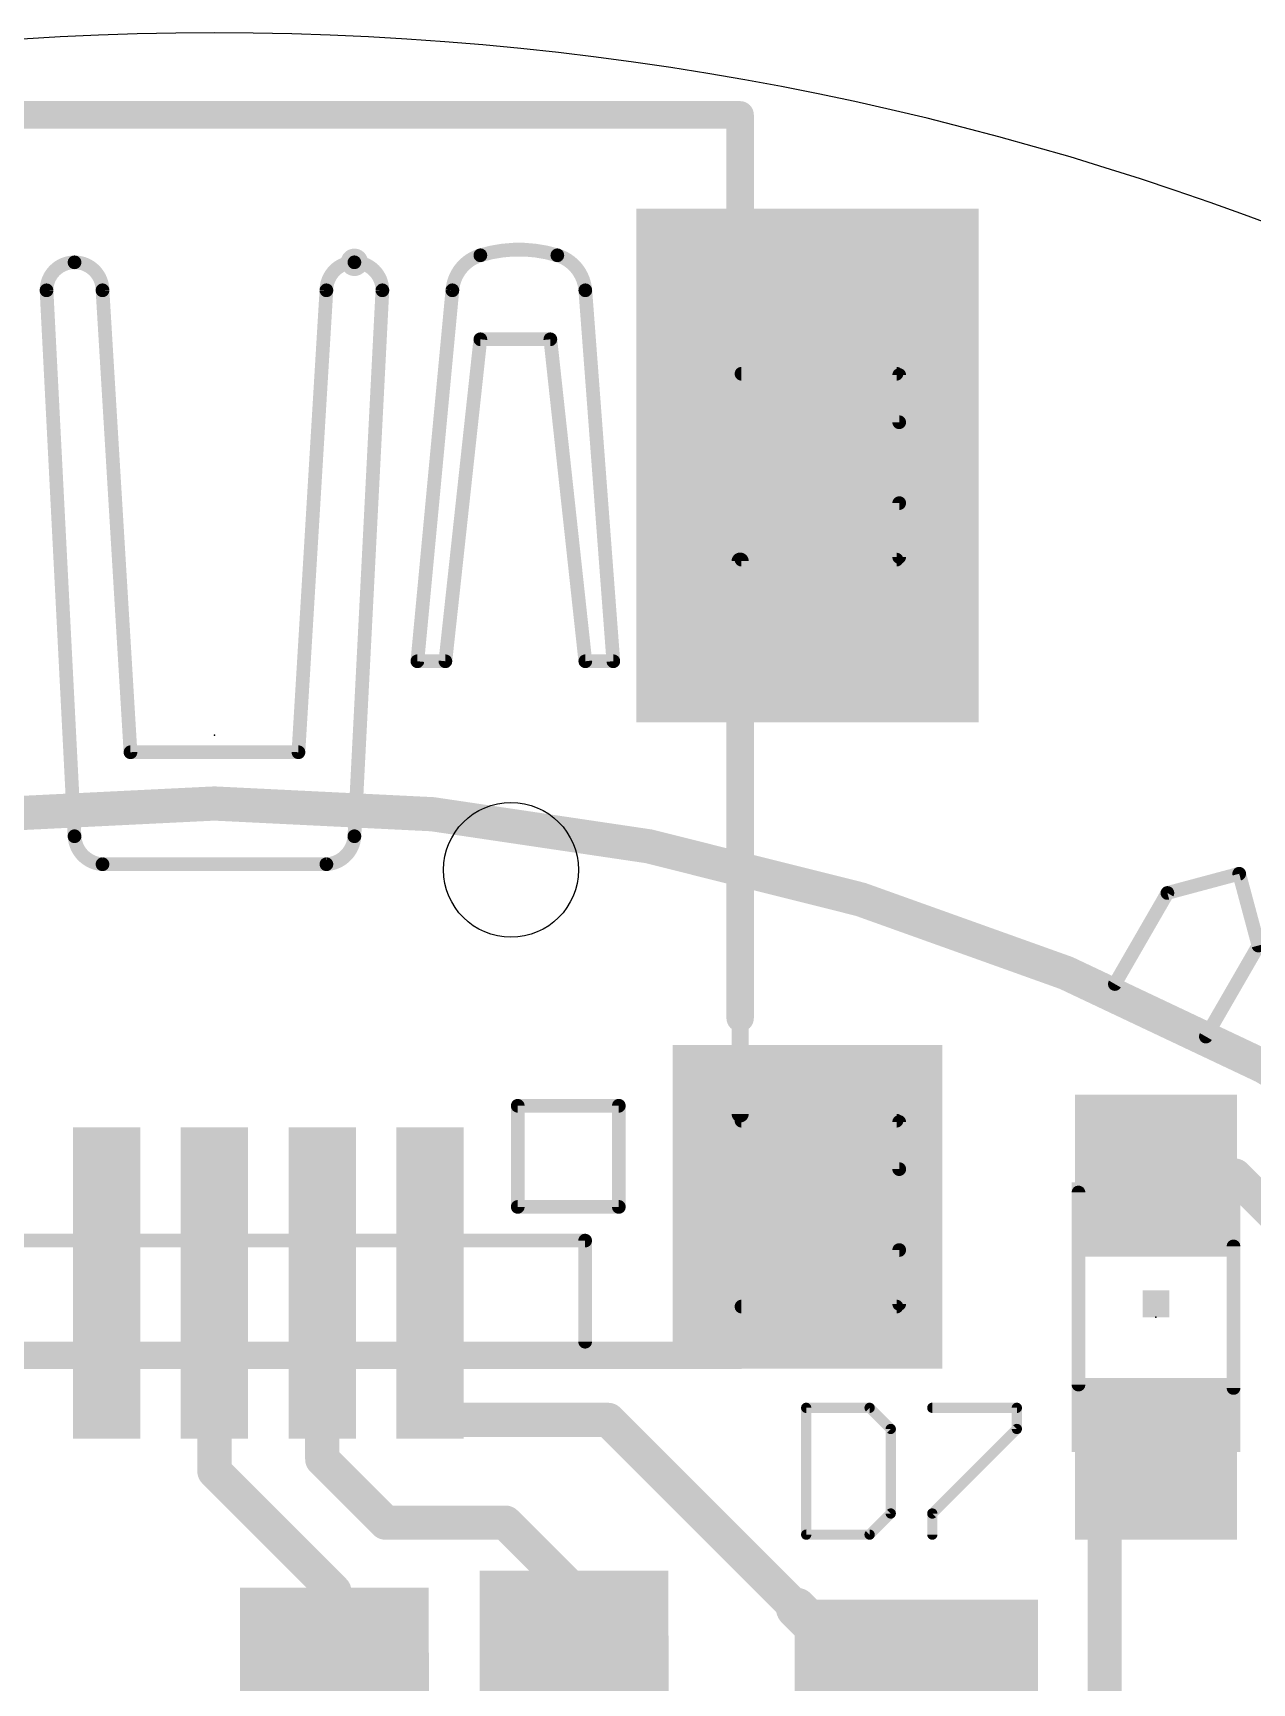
# Model space of a CAD drawing. Extents: x -22.4 to 22.3, y -22.2 to 22.2.
# Drawn here: x -1.35 to 7.7, y 9.99 to 22.23 of the extents above; entities that cross this region are included whole.
import ezdxf

# ---------------------------------------------------------------- set-up
doc = ezdxf.new("R2010")
doc.units = 0
for name, color, linetype in [('1', 12, 'CONTINUOUS'), ('16', 132, 'CONTINUOUS'), ('20', 53, 'CONTINUOUS'), ('21', 53, 'CONTINUOUS'), ('23', 53, 'CONTINUOUS'), ('51', 53, 'CONTINUOUS')]:
    doc.layers.add(name, color=color, linetype=linetype)

# ---------------------------------------------------------------- blocks, each defined once
blk = doc.blocks.new('RECT')
blk.add_solid([(-0.5, -0.5), (0.5, -0.5), (-0.5, 0.5), (0.5, 0.5)])

msp = doc.modelspace()

# ---------------------------------------------------------------- linework, layer by layer
at = {"layer": '1'}
for points, const_width in [([(0, 16.51, 0.4142), (-16.51, 0)], 0.254), ([(16.51, 0, 0.4142), (0, 16.51)], 0.254), ([(0, 16.5735, 1), (0, 16.4465)], 0.127), ([(0, 16.4465, 1), (0, 16.5735)], 0.127), ([(6.985, 13.8135, 1), (6.985, 13.6865)], 0.127), ([(7.6149, 13.7949, 1), (7.5251, 13.7051)], 0.127), ([(7.57, 13.6865, 1), (7.57, 13.8135)], 0.127), ([(0.0635, 12.954, 1), (-0.0635, 12.954)], 0.127), ([(0.8635, 12.954, 1), (0.7365, 12.954)], 0.127), ([(1.6635, 12.954, 1), (1.5365, 12.954)], 0.127), ([(1.6, 12.0015, 1), (1.6, 11.8745)], 0.127), ([(1.5365, 11.938, 1), (1.6635, 11.938)], 0.127), ([(2.9659, 11.9829, 1), (2.8761, 11.8931)], 0.127), ([(2.921, 11.8745, 1), (2.921, 12.0015)], 0.127), ([(0.8449, 11.6909, 1), (0.7551, 11.6011)], 0.127), ([(6.9404, 11.7516, 1), (6.9404, 11.5484)], 0.2032), ([(7.0299, 11.6051, 1), (6.9401, 11.6949)], 0.127), ([(6.985, 11.5484, 1), (6.985, 11.7516)], 0.2032), ([(0.0449, 11.6019, 1), (-0.0449, 11.5121)], 0.127), ([(0.7365, 11.646, 1), (0.8635, 11.646)], 0.127), ([(-0.0635, 11.557, 1), (0.0635, 11.557)], 0.127), ([(6.6675, 11.269, 1), (6.5405, 11.269)], 0.127), ([(1.27, 11.2395, 1), (1.27, 11.1125)], 0.127), ([(1.2251, 11.1311, 1), (1.3149, 11.2209)], 0.127), ([(2.2039, 11.2209, 1), (2.1141, 11.1311)], 0.127), ([(2.159, 11.1125, 1), (2.159, 11.2395)], 0.127), ([(6.5591, 11.3139, 1), (6.6489, 11.2241)], 0.127), ([(0.9525, 10.668, 1), (0.8255, 10.668)], 0.127), ([(0.8441, 10.6231, 1), (0.9339, 10.7129)], 0.127), ([(2.7305, 10.668, 1), (2.6035, 10.668)], 0.127), ([(2.6221, 10.6231, 1), (2.7119, 10.7129)], 0.127), ([(4.3719, 10.5949, 1), (4.2641, 10.4871)], 0.1524), ([(4.2731, 10.4961, 1), (4.3629, 10.5859)], 0.127), ([(2.7305, 10.287, 1), (2.6035, 10.287)], 0.127), ([(2.6035, 10.271, 1), (2.7305, 10.271)], 0.127), ([(2.6035, 10.271, 1), (2.7305, 10.271)], 0.127), ([(0.8255, 10.144, 1), (0.9525, 10.144)], 0.127)]:
    msp.add_lwpolyline(points, format="xyb", dxfattribs=dict(at, const_width=const_width))
for points, const_width in [([(7.57, 13.75), (6.985, 13.75)], 0.254), ([(7.57, 13.75), (8.636, 12.684)], 0.254), ([(0, 11.557), (0, 12.954)], 0.254), ([(0.8, 11.646), (0.8, 12.954)], 0.254), ([(1.6, 11.938), (1.6, 12.954)], 0.254), ([(1.6, 11.938), (2.921, 11.938)], 0.254), ([(2.921, 11.938), (4.318, 10.541)], 0.254), ([(0.8, 11.646), (1.27, 11.176)], 0.254), ([(6.604, 11.269), (6.985, 11.65)], 0.254), ([(6.985, 11.65), (6.9404, 11.65)], 0.4064), ([(0.889, 10.668), (0, 11.557)], 0.254), ([(6.604, 8.509), (6.604, 11.269)], 0.254), ([(1.27, 11.176), (2.159, 11.176)], 0.254), ([(2.159, 11.176), (2.667, 10.668)], 0.254), ([(0.889, 10.144), (0.889, 10.668)], 0.254), ([(2.667, 10.668), (2.667, 10.271)], 0.254), ([(4.318, 10.541), (5.207, 9.652)], 0.3048), ([(2.667, 10.271), (2.667, 10.287)], 0.254)]:
    msp.add_lwpolyline(points, dxfattribs=dict(at, const_width=const_width))
at = {"layer": '16'}
for points, const_width in [([(0, 16.51, 0.4142), (-16.51, 0)], 0.254), ([(16.51, 0, 0.4142), (0, 16.51)], 0.254), ([(0, 16.5735, 1), (0, 16.4465)], 0.127), ([(0, 16.4465, 1), (0, 16.5735)], 0.127)]:
    msp.add_lwpolyline(points, format="xyb", dxfattribs=dict(at, const_width=const_width))
at = {"layer": '20'}
msp.add_circle((2.2, 16.018), 0.5, dxfattribs=at)
for start, end in [(90, 180), (0, 90)]:
    msp.add_arc((0, 0), 22.225, start, end, dxfattribs=at)
at = {"layer": '21', "const_width": 0.2032}
for points in [[(1.0383, 20.5241), (1.0382, 20.5241)], [(3.9, 17.618), (3.9, 14.918)], [(3.2, 12.418), (2.1, 12.418)]]:
    msp.add_lwpolyline(points, dxfattribs=at)
at = {"layer": '21', "const_width": 0.1016}
for points in [[(1.0382, 20.5749, 1), (1.0382, 20.4733)], [(1.0383, 20.4733, 1), (1.0383, 20.5749)], [(3.9508, 17.618, 1), (3.8492, 17.618)], [(3.8492, 14.918, 1), (3.9508, 14.918)], [(2.1, 12.4688, 1), (2.1, 12.3672)], [(3.2, 12.3672, 1), (3.2, 12.4688)]]:
    msp.add_lwpolyline(points, format="xyb", dxfattribs=at)
at = {"layer": '23'}
for p in [(0, 17.018), (6.985, 12.7)]:
    msp.add_point(p, dxfattribs=at)
at = {"layer": '51'}
for points, const_width in [([(3.9, 21.618), (-3.9, 21.618)], 0.2032), ([(3.9, 21.618), (3.9, 19.718)], 0.2032), ([(-1.2457, 20.3164), (-1.0381, 16.2672)], 0.1016), ([(-0.8304, 20.3165), (-0.6228, 16.8902)], 0.1016), ([(0.8306, 20.3165), (0.623, 16.8902)], 0.1016), ([(1.2459, 20.3164), (1.0383, 16.2672)], 0.1016), ([(1.7651, 20.3165), (1.5055, 17.5651)], 0.1016), ([(2.9591, 17.5651), (2.7514, 20.3165)], 0.1016), ([(1.7132, 17.5651), (1.9727, 19.9531)], 0.1016), ([(1.9727, 19.9531), (2.4919, 19.9531)], 0.1016), ([(2.4919, 19.9531), (2.7514, 17.5651)], 0.1016), ([(3.91, 19.6974), (5.06, 19.6974)], 0.1016), ([(5.08, 19.688), (5.08, 19.338)], 0.1016), ([(5.08, 18.338), (5.08, 18.738)], 0.1016), ([(3.9, 18.308), (3.9, 14.208)], 0.127), ([(5.06, 18.3188), (3.91, 18.3188)], 0.1016), ([(1.5055, 17.5651), (1.7132, 17.5651)], 0.1016), ([(2.7514, 17.5651), (2.9591, 17.5651)], 0.1016), ([(-0.6228, 16.8902), (0.6232, 16.8902)], 0.1016), ([(-0.8304, 16.0596), (0.8307, 16.0596)], 0.1016), ([(7.6022, 15.989), (7.0697, 15.8464)], 0.1016), ([(7.7449, 15.4566), (7.6022, 15.989)], 0.1016), ([(7.0697, 15.8464), (6.6799, 15.1712)], 0.1016), ([(7.3551, 14.7814), (7.7449, 15.4566)], 0.1016), ([(2.25, 13.518), (2.25, 14.268)], 0.1016), ([(2.25, 14.268), (3, 14.268)], 0.1016), ([(3, 14.268), (3, 13.518)], 0.1016), ([(3.91, 14.1574), (5.06, 14.1574)], 0.1016), ([(5.08, 14.148), (5.08, 13.798)], 0.1016), ([(6.41, 12.2), (6.41, 13.625)], 0.1016), ([(3, 13.518), (2.25, 13.518)], 0.1016), ([(2.75, 13.268), (-2.75, 13.268)], 0.1016), ([(2.75, 12.518), (2.75, 13.268)], 0.1016), ([(5.08, 12.798), (5.08, 13.198)], 0.1016), ([(7.56, 13.225), (7.56, 12.175)], 0.1016), ([(3.9, 12.418), (3.9, 12.768)], 0.2032), ([(5.06, 12.7788), (3.91, 12.7788)], 0.1016), ([(3.9, 12.418), (-3.9, 12.418)], 0.2032), ([(4.3901, 12.0277), (4.3901, 11.0871)], 0.0762), ([(4.8604, 12.0277), (4.3901, 12.0277)], 0.0762), ([(5.0171, 11.8709), (4.8604, 12.0277)], 0.0762), ([(5.3256, 12.0277), (5.9527, 12.0277)], 0.0762), ([(5.9527, 12.0277), (5.9527, 11.8709)], 0.0762), ([(5.0171, 11.2439), (5.0171, 11.8709)], 0.0762), ([(5.9527, 11.8709), (5.3256, 11.2439)], 0.0762), ([(4.8604, 11.0871), (5.0171, 11.2439)], 0.0762), ([(5.3256, 11.2439), (5.3256, 11.0871)], 0.0762), ([(4.3901, 11.0871), (4.8604, 11.0871)], 0.0762)]:
    msp.add_lwpolyline(points, dxfattribs=dict(at, const_width=const_width))
for points, const_width in [([(3.9508, 21.618, 1), (3.8492, 21.618)], 0.1016), ([(3.9, 21.5672, 1), (3.9, 21.6688)], 0.1016), ([(-1.0381, 20.5241, 0.4142), (-1.2457, 20.3165)], 0.1016), ([(-0.8304, 20.3165, 0.4142), (-1.038, 20.5241)], 0.1016), ([(-1.038, 20.5495, 1), (-1.038, 20.4987)], 0.0508), ([(-1.0381, 20.4987, 1), (-1.0381, 20.5495)], 0.0508), ([(1.0382, 20.5241, 0.4142), (0.8306, 20.3165)], 0.1016), ([(1.2459, 20.3165, 0.4142), (1.0383, 20.5241)], 0.1016), ([(1.0383, 20.5495, 1), (1.0383, 20.4987)], 0.0508), ([(1.0382, 20.4987, 1), (1.0382, 20.5495)], 0.0508), ([(1.9727, 20.576, 0.3087), (1.7651, 20.3165)], 0.1016), ([(2.5438, 20.576, 0.1499), (1.9727, 20.576)], 0.1016), ([(1.9653, 20.6003, 1), (1.9801, 20.5517)], 0.0508), ([(1.9801, 20.5517, 1), (1.9653, 20.6003)], 0.0508), ([(2.7514, 20.3165, 0.3087), (2.5438, 20.576)], 0.1016), ([(2.5512, 20.6003, 1), (2.5364, 20.5517)], 0.0508), ([(2.5364, 20.5517, 1), (2.5512, 20.6003)], 0.0508), ([(-1.2203, 20.3177, 1), (-1.2711, 20.3151)], 0.0508), ([(-1.2711, 20.3165, 1), (-1.2203, 20.3165)], 0.0508), ([(-0.805, 20.318, 1), (-0.8558, 20.315)], 0.0508), ([(-0.8558, 20.3165, 1), (-0.805, 20.3165)], 0.0508), ([(0.856, 20.315, 1), (0.8052, 20.318)], 0.0508), ([(0.8052, 20.3165, 1), (0.856, 20.3165)], 0.0508), ([(1.2713, 20.3151, 1), (1.2205, 20.3177)], 0.0508), ([(1.2205, 20.3165, 1), (1.2713, 20.3165)], 0.0508), ([(1.7398, 20.3184, 1), (1.7904, 20.3146)], 0.0508), ([(1.7904, 20.3141, 1), (1.7398, 20.3189)], 0.0508), ([(2.7767, 20.3184, 1), (2.7261, 20.3146)], 0.0508), ([(2.7261, 20.3146, 1), (2.7767, 20.3184)], 0.0508), ([(1.9727, 19.9785, 1), (1.9727, 19.9277)], 0.0508), ([(1.998, 19.9504, 1), (1.9474, 19.9558)], 0.0508), ([(2.5172, 19.9558, 1), (2.4666, 19.9504)], 0.0508), ([(2.4919, 19.9277, 1), (2.4919, 19.9785)], 0.0508), ([(3.8492, 19.718, 1), (3.9508, 19.718)], 0.1016), ([(3.91, 19.7228, 1), (3.91, 19.672)], 0.0508), ([(5.1054, 19.688, 1), (5.0546, 19.688)], 0.0508), ([(5.06, 19.672, 1), (5.06, 19.7228)], 0.0508), ([(5.08, 19.338, 1), (5.08, 18.738)], 0.1016), ([(5.0546, 19.338, 1), (5.1054, 19.338)], 0.0508), ([(5.08, 19.3126, 1), (5.08, 19.3634)], 0.0508), ([(5.1054, 18.738, 1), (5.0546, 18.738)], 0.0508), ([(5.08, 18.7126, 1), (5.08, 18.7634)], 0.0508), ([(3.9318, 18.308, 1), (3.8683, 18.308)], 0.0635), ([(3.91, 18.3442, 1), (3.91, 18.2934)], 0.0508), ([(5.0546, 18.338, 1), (5.1054, 18.338)], 0.0508), ([(5.06, 18.2934, 1), (5.06, 18.3442)], 0.0508), ([(1.5055, 17.5905, 1), (1.5055, 17.5397)], 0.0508), ([(1.4802, 17.5675, 1), (1.5308, 17.5627)], 0.0508), ([(1.6879, 17.5678, 1), (1.7385, 17.5624)], 0.0508), ([(1.7132, 17.5397, 1), (1.7132, 17.5905)], 0.0508), ([(2.7514, 17.5905, 1), (2.7514, 17.5397)], 0.0508), ([(2.7261, 17.5624, 1), (2.7767, 17.5678)], 0.0508), ([(2.9338, 17.5632, 1), (2.9844, 17.567)], 0.0508), ([(2.9591, 17.5397, 1), (2.9591, 17.5905)], 0.0508), ([(-0.6228, 16.9156, 1), (-0.6228, 16.8648)], 0.0508), ([(-0.6482, 16.8887, 1), (-0.5974, 16.8917)], 0.0508), ([(0.5976, 16.8917, 1), (0.6484, 16.8887)], 0.0508), ([(0.6232, 16.8648, 1), (0.6232, 16.9156)], 0.0508), ([(-1.0381, 16.2672, 0.3825), (-0.8304, 16.0596)], 0.1016), ([(-1.0127, 16.2686, 1), (-1.0635, 16.2658)], 0.0508), ([(-1.0635, 16.2659, 1), (-1.0127, 16.2685)], 0.0508), ([(0.8306, 16.0596, 0.3827), (1.0383, 16.2672)], 0.1016), ([(1.0637, 16.2658, 1), (1.0129, 16.2686)], 0.0508), ([(1.0129, 16.2685, 1), (1.0637, 16.2659)], 0.0508), ([(-0.8304, 16.085, 1), (-0.8304, 16.0342)], 0.0508), ([(-0.8318, 16.0342, 1), (-0.829, 16.085)], 0.0508), ([(0.8292, 16.085, 1), (0.832, 16.0342)], 0.0508), ([(0.8307, 16.0342, 1), (0.8307, 16.085)], 0.0508), ([(7.6267, 15.9956, 1), (7.5777, 15.9825)], 0.0508), ([(7.6088, 15.9645, 1), (7.5956, 16.0136)], 0.0508), ([(7.0632, 15.8709, 1), (7.0763, 15.8218)], 0.0508), ([(7.0917, 15.8337, 1), (7.0477, 15.8591)], 0.0508), ([(7.7203, 15.45, 1), (7.7694, 15.4631)], 0.0508), ([(6.6579, 15.1839, 1), (6.7019, 15.1585)], 0.0508), ([(7.3331, 14.7941, 1), (7.3771, 14.7687)], 0.0508), ([(2.2754, 14.268, 1), (2.2246, 14.268)], 0.0508), ([(2.25, 14.2934, 1), (2.25, 14.2426)], 0.0508), ([(3.0254, 14.268, 1), (2.9746, 14.268)], 0.0508), ([(3, 14.2426, 1), (3, 14.2934)], 0.0508), ([(3.8683, 14.208, 1), (3.9318, 14.208)], 0.0635), ([(3.91, 14.1828, 1), (3.91, 14.132)], 0.0508), ([(5.1054, 14.148, 1), (5.0546, 14.148)], 0.0508), ([(5.06, 14.132, 1), (5.06, 14.1828)], 0.0508), ([(5.08, 13.798, 1), (5.08, 13.198)], 0.1016), ([(5.08, 13.7726, 1), (5.08, 13.8234)], 0.0508), ([(5.0546, 13.798, 1), (5.1054, 13.798)], 0.0508), ([(6.635, 13.7, 1), (7.335, 13.7)], 0.1016), ([(6.4354, 13.625, 1), (6.3846, 13.625)], 0.0508), ([(6.535, 13.447, 1), (6.535, 13.653, 1), (6.535, 13.447)], 0.1016), ([(2.25, 13.5434, 1), (2.25, 13.4926)], 0.0508), ([(2.2246, 13.518, 1), (2.2754, 13.518)], 0.0508), ([(2.9746, 13.518, 1), (3.0254, 13.518)], 0.0508), ([(3, 13.4926, 1), (3, 13.5434)], 0.0508), ([(2.7754, 13.268, 1), (2.7246, 13.268)], 0.0508), ([(2.75, 13.2426, 1), (2.75, 13.2934)], 0.0508), ([(5.1054, 13.198, 1), (5.0546, 13.198)], 0.0508), ([(5.08, 13.1726, 1), (5.08, 13.2234)], 0.0508), ([(7.5854, 13.225, 1), (7.5346, 13.225)], 0.0508), ([(3.9508, 12.768, 1), (3.8492, 12.768)], 0.1016), ([(3.91, 12.8042, 1), (3.91, 12.7534)], 0.0508), ([(5.0546, 12.798, 1), (5.1054, 12.798)], 0.0508), ([(5.06, 12.7534, 1), (5.06, 12.8042)], 0.0508), ([(2.7246, 12.518, 1), (2.7754, 12.518)], 0.0508), ([(3.9, 12.3672, 1), (3.9, 12.4688)], 0.1016), ([(3.8492, 12.418, 1), (3.9508, 12.418)], 0.1016), ([(6.3846, 12.2, 1), (6.4354, 12.2)], 0.0508), ([(7.5346, 12.175, 1), (7.5854, 12.175)], 0.0508), ([(4.4091, 12.0277, 1), (4.371, 12.0277)], 0.0381), ([(4.3901, 12.0468, 1), (4.3901, 12.0087)], 0.0381), ([(4.8738, 12.0412, 1), (4.8469, 12.0142)], 0.0381), ([(4.8604, 12.0087, 1), (4.8604, 12.0468)], 0.0381), ([(5.3256, 12.0468, 1), (5.3256, 12.0087)], 0.0381), ([(5.9717, 12.0277, 1), (5.9336, 12.0277)], 0.0381), ([(5.9527, 12.0087, 1), (5.9527, 12.0468)], 0.0381), ([(7.335, 11.7, 1), (6.635, 11.7)], 0.1016), ([(5.0362, 11.8709, 1), (4.9981, 11.8709)], 0.0381), ([(5.0037, 11.8575, 1), (5.0306, 11.8844)], 0.0381), ([(5.9336, 11.8709, 1), (5.9717, 11.8709)], 0.0381), ([(5.9661, 11.8575, 1), (5.9392, 11.8844)], 0.0381), ([(4.9981, 11.2439, 1), (5.0362, 11.2439)], 0.0381), ([(5.0306, 11.2304, 1), (5.0037, 11.2573)], 0.0381), ([(5.3446, 11.2439, 1), (5.3065, 11.2439)], 0.0381), ([(5.3121, 11.2573, 1), (5.3391, 11.2304)], 0.0381), ([(4.3901, 11.1062, 1), (4.3901, 11.0681)], 0.0381), ([(4.371, 11.0871, 1), (4.4091, 11.0871)], 0.0381), ([(4.8469, 11.1006, 1), (4.8738, 11.0736)], 0.0381), ([(4.8604, 11.0681, 1), (4.8604, 11.1062)], 0.0381), ([(5.3065, 11.0871, 1), (5.3446, 11.0871)], 0.0381)]:
    msp.add_lwpolyline(points, format="xyb", dxfattribs=dict(at, const_width=const_width))

# ---------------------------------------------------------------- block references
at = {"layer": '1'}
for p, xscale, yscale, rotation in [((4.4, 19.018), 2.54, 3.81, 180), ((4.4, 13.518), 2, 2.4, 180), ((2.667, 10.271), 1.1, 1.4, 270), ((0.889, 10.144), 1.1, 1.4, 270), ((5.207, 9.804), 1.6, 1.803, 270)]:
    msp.add_blockref('RECT', p, dxfattribs=dict(at, xscale=xscale, yscale=yscale, rotation=rotation))
for p, xscale, yscale in [((6.985, 13.75), 1.2, 1.2), ((-0.8, 12.954), 0.5, 2.308), ((0, 12.954), 0.5, 2.308), ((0.8, 12.954), 0.5, 2.308), ((1.6, 12.954), 0.5, 2.308), ((6.985, 11.65), 1.2, 1.2)]:
    msp.add_blockref('RECT', p, dxfattribs=dict(at, xscale=xscale, yscale=yscale))
at = {"layer": '21', "xscale": 0.2, "yscale": 0.2}
msp.add_blockref('RECT', (6.985, 12.8), dxfattribs=at)
at = {"layer": '21', "xscale": 0.65, "yscale": 1.4, "rotation": 270}
for p in [(2.6685, 10.0128), (0.8905, 9.8858)]:
    msp.add_blockref('RECT', p, dxfattribs=at)
at = {"layer": '51'}
for p, xscale, yscale in [((6.4725, 13.6625), 0.225, 0.075), ((7.4475, 13.45), 0.325, 0.5), ((6.535, 13.35), 0.3, 0.3), ((6.735, 13.325), 0.15, 0.25), ((6.985, 13.2875), 0.4, 0.175), ((7.235, 13.325), 0.15, 0.25), ((6.5225, 11.95), 0.325, 0.5), ((6.735, 12.075), 0.15, 0.25), ((6.985, 12.1125), 0.4, 0.175), ((7.235, 12.075), 0.15, 0.25), ((7.4475, 11.95), 0.325, 0.5)]:
    msp.add_blockref('RECT', p, dxfattribs=dict(at, xscale=xscale, yscale=yscale))
at = {"layer": '51', "xscale": 0.7366, "yscale": 1.7526, "rotation": 270}
msp.add_blockref('RECT', (5.207, 9.7028), dxfattribs=at)

doc.saveas('drawing.dxf')
